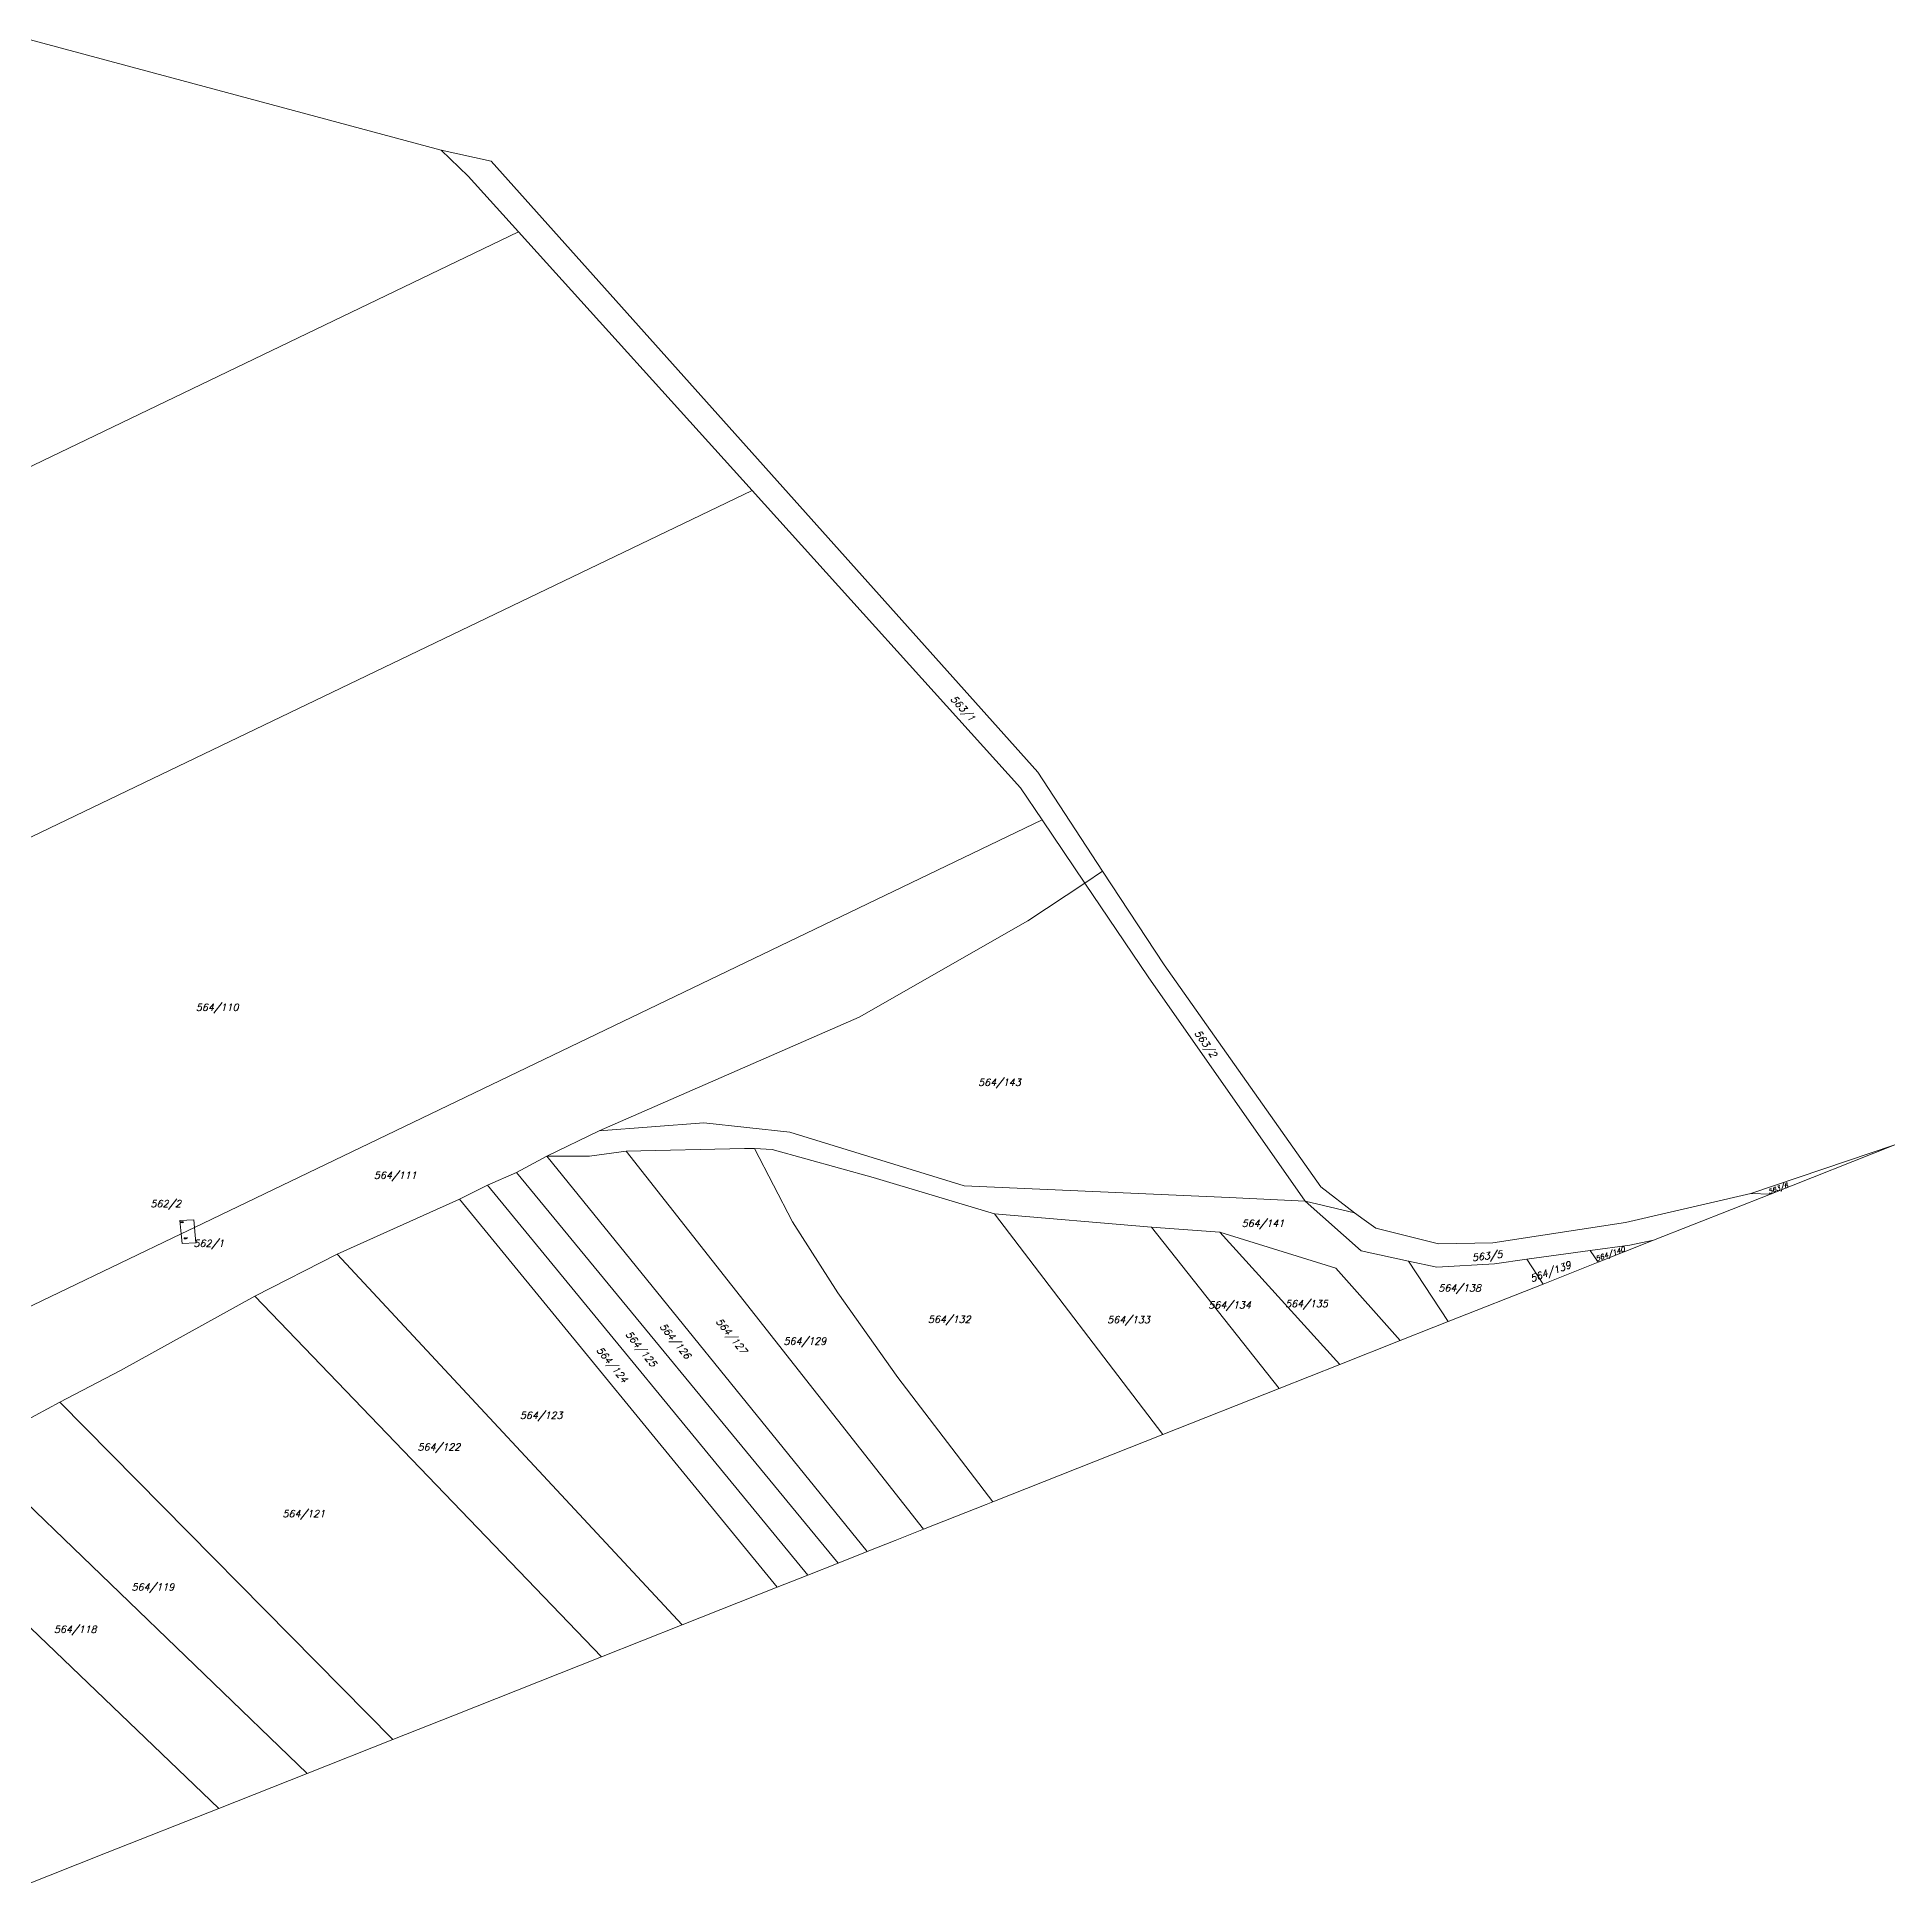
# Model space of a CAD drawing. Header units: millimetres. Extents: x -626414 to -622734, y -1174816 to -1171998.
# Drawn here: x -623185.1 to -622734, y -1173207.6 to -1172758.5 of the extents above; entities that cross this region are included whole.
import ezdxf
from ezdxf.enums import TextEntityAlignment as Align

# ---------------------------------------------------------------- set-up
doc = ezdxf.new("R2010")
doc.units = ezdxf.units.MM
doc.layers.add('Dobrinsko_hranice parcel', color=7, linetype='Continuous', lineweight=0)
doc.layers.add('Dobrinsko_parcelní čísla', color=7, linetype='Continuous', lineweight=0)
doc.styles.add('Style-ITALICS', font='ITALICS.shx')

msp = doc.modelspace()

# ---------------------------------------------------------------- linework, layer by layer
at = {"layer": 'Dobrinsko_hranice parcel', "color": 7, "linetype": 'Continuous', "lineweight": 13}
for p, q in [((-623189.09, -1172758.48), (-623086.97, -1172785.93)), ((-623086.97, -1172785.93), (-623080.39, -1172792.22)), ((-623086.97, -1172785.93), (-623074.78, -1172788.59)), ((-623074.78, -1172788.59), (-622942.09, -1172936.98)), ((-623080.39, -1172792.22), (-623068.16, -1172805.76)), ((-623401.65, -1172966.01), (-623068.16, -1172805.76)), ((-623068.16, -1172805.76), (-623011.45, -1172868.55)), ((-623011.45, -1172868.55), (-623344.81, -1173028.73)), ((-623011.45, -1172868.55), (-622946.25, -1172940.74)), ((-622942.09, -1172936.98), (-622926.33, -1172960.98)), ((-622946.25, -1172940.74), (-622940.98, -1172948.56)), ((-622940.98, -1172948.56), (-623146.84, -1173047.48)), ((-622940.98, -1172948.56), (-622930.63, -1172963.88)), ((-622926.33, -1172960.98), (-622930.63, -1172963.88)), ((-622926.33, -1172960.98), (-622911.38, -1172983.73)), ((-622930.63, -1172963.88), (-622944.51, -1172973.06)), ((-622930.63, -1172963.88), (-622915.28, -1172986.64)), ((-622944.51, -1172973.06), (-622985.45, -1172996.47)), ((-622911.38, -1172983.73), (-622873.35, -1173037.67)), ((-622915.28, -1172986.64), (-622877.13, -1173041.12)), ((-622985.45, -1172996.47), (-623048.61, -1173024)), ((-623048.61, -1173024), (-623061.31, -1173030.15)), ((-623048.61, -1173024), (-623023.14, -1173022.06)), ((-623023.14, -1173022.06), (-623002.29, -1173024.33)), ((-623002.29, -1173024.33), (-622959.97, -1173037.39)), ((-623042, -1173029.01), (-623050.89, -1173030.15)), ((-623013.33, -1173028.31), (-623042, -1173029.01)), ((-623042, -1173029.01), (-622969.81, -1173120.79)), ((-623010.87, -1173028.31), (-623013.33, -1173028.31)), ((-623006.58, -1173028.59), (-623010.87, -1173028.31)), ((-623001.6, -1173046.11), (-623010.87, -1173028.31)), ((-622982.05, -1173035.4), (-623006.58, -1173028.59)), ((-622768.96, -1173039.21), (-622733.95, -1173027.41)), ((-622733.95, -1173027.41), (-622764.18, -1173039.38)), ((-623061.31, -1173030.15), (-623068.67, -1173034.12)), ((-623050.89, -1173030.15), (-623061.31, -1173030.15)), ((-623061.31, -1173030.15), (-622983.49, -1173126.21)), ((-623075.73, -1173037.25), (-623082.47, -1173040.65)), ((-623068.67, -1173034.12), (-623075.73, -1173037.25)), ((-623075.73, -1173037.25), (-622997.92, -1173131.92)), ((-623068.67, -1173034.12), (-622990.55, -1173129)), ((-622952.61, -1173044.2), (-622982.05, -1173035.4)), ((-622959.97, -1173037.39), (-622895.58, -1173040.23)), ((-622873.35, -1173037.67), (-622865.16, -1173043.95)), ((-623082.47, -1173040.65), (-623112.22, -1173053.99)), ((-623082.47, -1173040.65), (-623005.36, -1173134.86)), ((-622895.58, -1173040.23), (-622877.13, -1173041.12)), ((-622877.13, -1173041.12), (-622865.16, -1173043.95)), ((-622877.13, -1173041.12), (-622863.51, -1173053.17)), ((-622799.32, -1173046.32), (-622768.96, -1173039.21)), ((-622764.18, -1173039.38), (-622792.53, -1173050.6)), ((-622768.96, -1173039.21), (-622764.18, -1173039.38)), ((-623150.41, -1173045.79), (-623147, -1173045.61)), ((-623150.07, -1173049.03), (-623150.41, -1173045.79)), ((-623147, -1173045.61), (-623146.84, -1173047.48)), ((-622990.63, -1173063.36), (-623001.6, -1173046.11)), ((-622914.44, -1173047.46), (-622952.61, -1173044.2)), ((-622952.61, -1173044.2), (-622911.68, -1173097.78)), ((-622862.84, -1173045.63), (-622865.16, -1173043.95)), ((-622859.97, -1173047.7), (-622862.84, -1173045.63)), ((-622831.61, -1173051.24), (-622799.32, -1173046.32)), ((-623150.07, -1173049.03), (-623274.21, -1173108.68)), ((-623146.84, -1173047.48), (-623150.07, -1173049.03)), ((-623149.82, -1173051.36), (-623150.07, -1173049.03)), ((-623146.52, -1173051.2), (-623149.82, -1173051.36)), ((-623146.84, -1173047.48), (-623146.52, -1173051.2)), ((-622897.88, -1173048.6), (-622914.44, -1173047.46)), ((-622914.44, -1173047.46), (-622883.49, -1173086.62)), ((-622897.88, -1173048.6), (-622868.71, -1173080.76)), ((-622869.67, -1173057.4), (-622897.88, -1173048.6)), ((-622859.97, -1173047.7), (-622844.76, -1173051.45)), ((-622844.76, -1173051.45), (-622831.61, -1173051.24)), ((-622807.91, -1173053.13), (-622798.3, -1173051.82)), ((-622792.53, -1173050.6), (-622805.99, -1173055.93)), ((-622798.3, -1173051.82), (-622792.53, -1173050.6)), ((-623112.22, -1173053.99), (-623132.17, -1173064.16)), ((-623112.22, -1173053.99), (-623028.43, -1173144)), ((-622852.05, -1173055.67), (-622863.51, -1173053.17)), ((-622852.05, -1173055.67), (-622845.18, -1173057.17)), ((-622852.05, -1173055.67), (-622842.42, -1173070.35)), ((-622845.18, -1173057.17), (-622831.2, -1173056.31)), ((-622831.2, -1173056.31), (-622823.29, -1173055.23)), ((-622823.29, -1173055.23), (-622807.91, -1173053.13)), ((-622823.29, -1173055.23), (-622819.38, -1173061.23)), ((-622805.99, -1173055.93), (-622819.38, -1173061.23)), ((-622807.91, -1173053.13), (-622805.99, -1173055.93)), ((-622869.67, -1173057.4), (-622854.04, -1173074.96)), ((-623132.17, -1173064.16), (-623164.8, -1173082.23)), ((-623132.17, -1173064.16), (-623047.99, -1173151.74)), ((-622976.07, -1173083.93), (-622990.63, -1173063.36)), ((-622819.38, -1173061.23), (-622842.42, -1173070.35)), ((-622845.93, -1173071.74), (-622854.04, -1173074.96)), ((-622842.42, -1173070.35), (-622845.93, -1173071.74)), ((-622854.04, -1173074.96), (-622868.71, -1173080.76)), ((-623164.8, -1173082.23), (-623179.52, -1173089.89)), ((-622868.71, -1173080.76), (-622883.49, -1173086.62)), ((-622952.96, -1173114.12), (-622976.07, -1173083.93)), ((-622883.49, -1173086.62), (-622911.68, -1173097.78)), ((-623179.52, -1173089.89), (-623200.99, -1173101.53)), ((-623179.52, -1173089.89), (-623098.69, -1173171.82)), ((-622911.68, -1173097.78), (-622952.96, -1173114.12)), ((-623200.99, -1173101.53), (-623119.49, -1173180.05)), ((-623220.02, -1173112.83), (-623140.98, -1173188.56)), ((-622954.59, -1173114.77), (-622969.81, -1173120.79)), ((-622952.96, -1173114.12), (-622954.59, -1173114.77)), ((-622976.67, -1173123.51), (-622983.49, -1173126.21)), ((-622969.81, -1173120.79), (-622976.67, -1173123.51)), ((-622983.49, -1173126.21), (-622990.55, -1173129)), ((-622997.92, -1173131.92), (-623005.36, -1173134.86)), ((-622990.55, -1173129), (-622997.92, -1173131.92)), ((-623005.36, -1173134.86), (-623028.43, -1173144)), ((-623028.43, -1173144), (-623047.99, -1173151.74)), ((-623047.99, -1173151.74), (-623083.7, -1173165.88)), ((-623083.7, -1173165.88), (-623098.69, -1173171.82)), ((-623098.69, -1173171.82), (-623119.49, -1173180.05)), ((-623119.49, -1173180.05), (-623140.98, -1173188.56)), ((-623140.98, -1173188.56), (-623168.04, -1173199.27)), ((-623168.04, -1173199.27), (-623189.06, -1173207.6))]:
    msp.add_line(p, q, dxfattribs=at)

# ---------------------------------------------------------------- texts
at = {"layer": 'Dobrinsko_parcelní čísla', "color": 7, "linetype": 'Continuous', "lineweight": 0, "style": 'Style-ITALICS'}
for s, height, rotation, p in [('563/1', 1.7, 312, (-622960.905, -1172922.004)), ('563/2', 1.7, 305, (-622901.988, -1173003.343)), ('563/6', 1.139, 19, (-622762.123, -1173038.549)), ('562/1', 0.2, 3, (-623148.987, -1173050.229)), ('563/5', 1.7, 7, (-622832.838, -1173055.241)), ('564/139', 1.7, 20, (-622817.294, -1173059.039)), ('564/140', 1.224, 20, (-622802.907, -1173054.499)), ('564/127', 1.7, 309, (-623017.1, -1173074.367)), ('564/125', 1.7, 309, (-623039.06, -1173077.487)), ('564/126', 1.7, 309, (-623030.75, -1173075.577)), ('564/124', 1.7, 309, (-623046.09, -1173081.327))]:
    msp.add_text(s, height=height, rotation=rotation, dxfattribs=at).set_placement(p, align=Align.CENTER)
for s, height, p in [('564/110', 1.7, (-623141.35, -1172994.915)), ('564/143', 1.7, (-622951.38, -1173013.075)), ('564/111', 1.7, (-623098.11, -1173035.685)), ('562/2', 1.7, (-623153.83, -1173042.555)), ('562/2', 0.2, (-623149.97, -1173046.29)), ('564/141', 1.7, (-622887.39, -1173047.355)), ('562/1', 1.7, (-623143.39, -1173052.185)), ('564/134', 1.7, (-622895.49, -1173067.205)), ('564/135', 1.7, (-622876.82, -1173066.875)), ('564/138', 1.7, (-622839.63, -1173063.025)), ('564/132', 1.7, (-622963.57, -1173070.635)), ('564/133', 1.7, (-622920.03, -1173070.695)), ('564/129', 1.7, (-622998.63, -1173075.955)), ('564/123', 1.7, (-623062.66, -1173093.955)), ('564/122', 1.7, (-623087.5, -1173101.625)), ('564/121', 1.7, (-623120.31, -1173117.855)), ('564/119', 1.7, (-623156.95, -1173135.675)), ('564/118', 1.7, (-623175.81, -1173145.895))]:
    msp.add_text(s, height=height, dxfattribs=at).set_placement(p, align=Align.CENTER)

doc.saveas('drawing.dxf')
